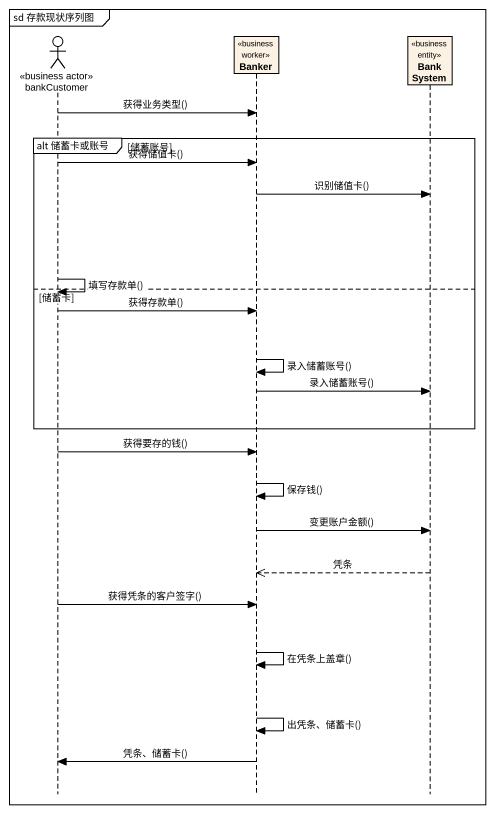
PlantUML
@startuml
mainframe sd 存款现状序列图
hide footbox
actor bankCustomer <<business actor>>
participant Banker <<business worker>>
participant BankSystem <<business entity>>

bankCustomer -> Banker : 获得业务类型()
group alt 储蓄卡或账号 [储蓄账号]
  bankCustomer -> Banker : 获得储值卡()
  Banker -> BankSystem : 识别储值卡()
  bankCustomer -> bankCustomer : 填写存款单()
else 储蓄卡
  bankCustomer -> Banker : 获得存款单()
  Banker -> Banker : 录入储蓄账号()
  Banker -> BankSystem : 录入储蓄账号()
end
bankCustomer -> Banker : 获得要存的钱()
Banker -> Banker : 保存钱()
Banker -> BankSystem : 变更账户金额()
BankSystem -->> Banker : 凭条
bankCustomer -> Banker : 获得凭条的客户签字()
Banker -> Banker : 在凭条上盖章()
Banker -> Banker : 出凭条、储蓄卡()
Banker -> bankCustomer : 凭条、储蓄卡()
@enduml
